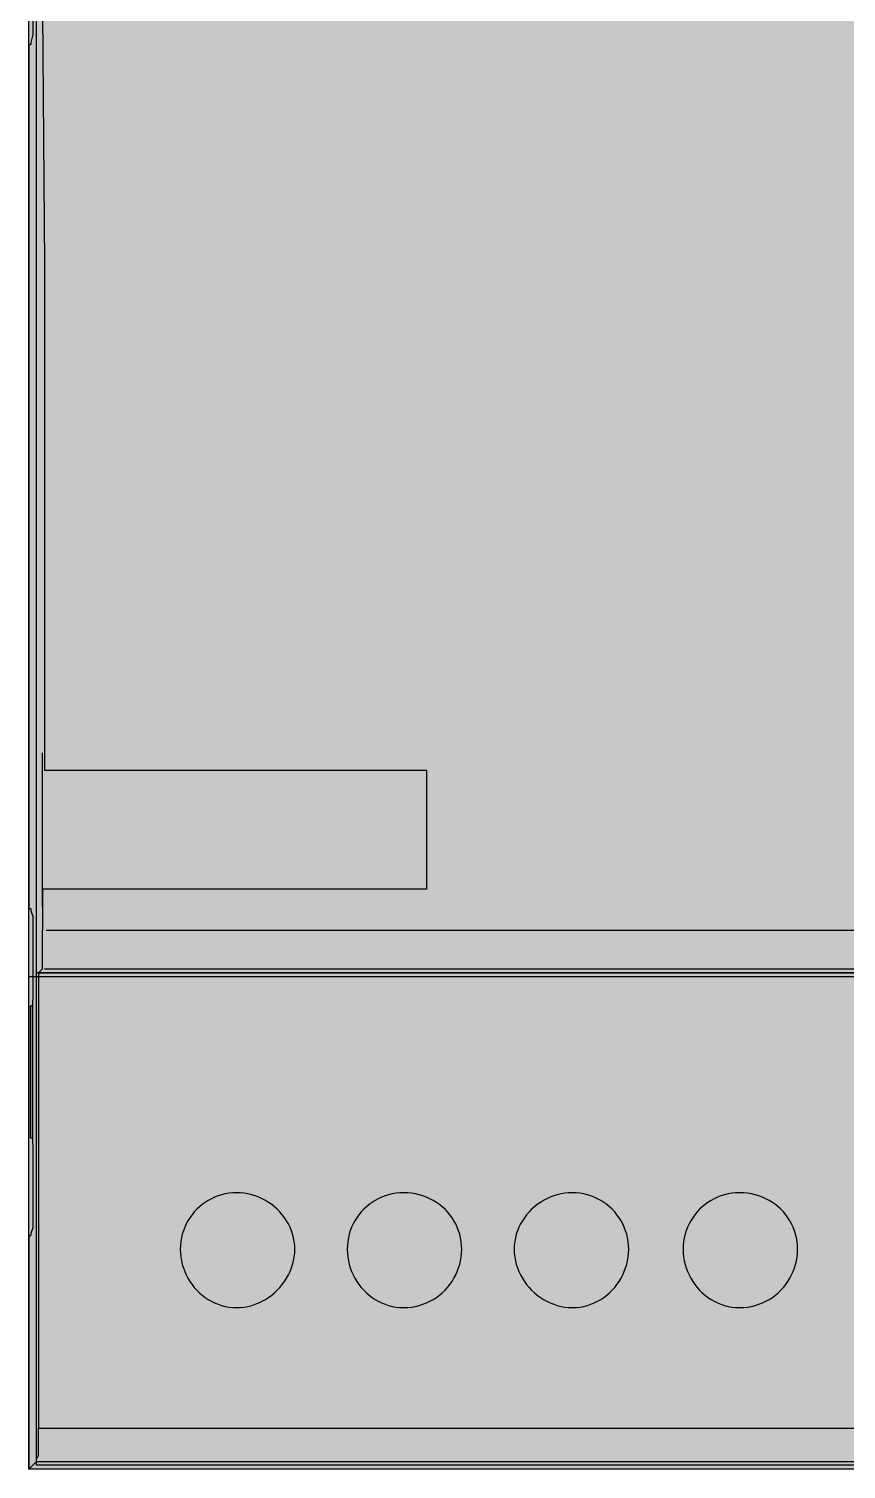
# Model space of a CAD drawing. Header units: millimetres. Extents: x 0 to 966, y -664 to 90.
# Drawn here: x 500 to 537, y -260 to -194.8 of the extents above; entities that cross this region are included whole.
import ezdxf

# ---------------------------------------------------------------- set-up
doc = ezdxf.new("R2010")
doc.units = ezdxf.units.MM
for name, color, linetype in [('HDL_BODY', 7, 'Continuous'), ('HDL_COLOUR', 7, 'Continuous'), ('HDL_DETAIL', 7, 'Continuous'), ('HDL_PRINT', 7, 'Continuous')]:
    doc.layers.add(name, color=color, linetype=linetype)

# ---------------------------------------------------------------- blocks, each defined once
blk = doc.blocks.new('M_R12.10.1_FRONT')
at = {"layer": 'HDL_BODY', "true_color": 0x202126}
blk.add_hatch(color=250, dxfattribs=at).paths.add_polyline_path([(0, 0), (216, 0), (216, 90), (0, 90)])
at = {"layer": 'HDL_BODY', "true_color": 0x2a2a30}
blk.add_hatch(color=250, dxfattribs=at).paths.add_polyline_path([(0.4, 20.52), (215.6, 20.52), (215.6, 68.31), (0.4, 68.31)])
at = {"layer": 'HDL_BODY', "true_color": 0x23242a}
blk.add_hatch(color=250, dxfattribs=at).paths.add_polyline_path([(0.4, 0.5), (215.6, 0.5), (215.6, 19.8), (0.4, 19.8)])
at = {"layer": 'HDL_COLOUR', "true_color": 0x757a83}
blk.add_hatch(color=8, dxfattribs=at).paths.add_polyline_path([(0.702, 26.243), (17.992, 26.243), (17.992, 31.615), (0.702, 31.615)])
at = {"layer": 'HDL_COLOUR', "true_color": 0x18191d}
for points in [[(12.024, 9.952), (12.018, 10.126), (11.999, 10.298), (11.968, 10.466), (11.926, 10.63), (11.873, 10.79), (11.81, 10.945), (11.737, 11.095), (11.653, 11.24), (11.561, 11.379), (11.46, 11.511), (11.351, 11.638), (11.234, 11.757), (11.11, 11.869), (10.979, 11.973), (10.841, 12.069), (10.698, 12.156), (10.549, 12.235), (10.395, 12.304), (10.236, 12.364), (10.074, 12.414), (9.907, 12.453), (9.738, 12.482), (9.566, 12.499), (9.391, 12.505), (9.217, 12.499), (9.046, 12.482), (8.879, 12.453), (8.715, 12.414), (8.556, 12.364), (8.401, 12.304), (8.251, 12.235), (8.107, 12.156), (7.969, 12.069), (7.836, 11.973), (7.711, 11.869), (7.592, 11.757), (7.48, 11.638), (7.377, 11.511), (7.281, 11.379), (7.194, 11.24), (7.115, 11.095), (7.046, 10.945), (6.986, 10.79), (6.937, 10.63), (6.898, 10.466), (6.869, 10.298), (6.852, 10.126), (6.846, 9.952), (6.852, 9.777), (6.869, 9.604), (6.898, 9.434), (6.937, 9.267), (6.986, 9.103), (7.046, 8.944), (7.115, 8.79), (7.194, 8.64), (7.281, 8.497), (7.377, 8.359), (7.48, 8.227), (7.592, 8.102), (7.711, 7.985), (7.836, 7.875), (7.969, 7.774), (8.107, 7.682), (8.251, 7.598), (8.401, 7.524), (8.556, 7.461), (8.715, 7.408), (8.879, 7.365), (9.046, 7.335), (9.217, 7.316), (9.391, 7.31), (9.566, 7.316), (9.738, 7.335), (9.907, 7.365), (10.074, 7.408), (10.236, 7.461), (10.395, 7.524), (10.549, 7.598), (10.698, 7.682), (10.841, 7.774), (10.979, 7.875), (11.11, 7.985), (11.234, 8.102), (11.351, 8.227), (11.46, 8.359), (11.561, 8.497), (11.653, 8.64), (11.737, 8.79), (11.81, 8.944), (11.873, 9.103), (11.926, 9.267), (11.968, 9.434), (11.999, 9.604), (12.018, 9.777), (12.024, 9.952)], [(19.572, 9.952), (19.566, 10.126), (19.549, 10.298), (19.52, 10.466), (19.481, 10.63), (19.431, 10.79), (19.371, 10.945), (19.301, 11.095), (19.221, 11.24), (19.133, 11.379), (19.035, 11.511), (18.929, 11.638), (18.815, 11.757), (18.693, 11.869), (18.564, 11.973), (18.428, 12.069), (18.285, 12.156), (18.135, 12.235), (17.98, 12.304), (17.819, 12.364), (17.652, 12.414), (17.481, 12.453), (17.304, 12.482), (17.124, 12.499), (16.939, 12.505), (16.765, 12.499), (16.594, 12.482), (16.427, 12.453), (16.263, 12.414), (16.104, 12.364), (15.949, 12.304), (15.799, 12.235), (15.655, 12.156), (15.517, 12.069), (15.384, 11.973), (15.259, 11.869), (15.14, 11.757), (15.028, 11.638), (14.925, 11.511), (14.829, 11.379), (14.742, 11.24), (14.663, 11.095), (14.594, 10.945), (14.534, 10.79), (14.485, 10.63), (14.445, 10.466), (14.417, 10.298), (14.4, 10.126), (14.394, 9.952), (14.4, 9.777), (14.417, 9.604), (14.445, 9.434), (14.485, 9.267), (14.534, 9.103), (14.594, 8.944), (14.663, 8.79), (14.742, 8.64), (14.829, 8.497), (14.925, 8.359), (15.028, 8.227), (15.14, 8.102), (15.259, 7.985), (15.384, 7.875), (15.517, 7.774), (15.655, 7.682), (15.799, 7.598), (15.949, 7.524), (16.104, 7.461), (16.263, 7.408), (16.427, 7.365), (16.594, 7.335), (16.765, 7.316), (16.939, 7.31), (17.124, 7.316), (17.304, 7.335), (17.481, 7.365), (17.652, 7.408), (17.819, 7.461), (17.98, 7.524), (18.135, 7.598), (18.285, 7.682), (18.428, 7.774), (18.564, 7.875), (18.693, 7.985), (18.815, 8.102), (18.929, 8.227), (19.035, 8.359), (19.133, 8.497), (19.221, 8.64), (19.301, 8.79), (19.371, 8.944), (19.431, 9.103), (19.481, 9.267), (19.52, 9.434), (19.549, 9.604), (19.566, 9.777), (19.572, 9.952)], [(27.12, 9.952), (27.114, 10.126), (27.097, 10.298), (27.068, 10.466), (27.029, 10.63), (26.98, 10.79), (26.92, 10.945), (26.851, 11.095), (26.772, 11.24), (26.685, 11.379), (26.589, 11.511), (26.486, 11.638), (26.374, 11.757), (26.255, 11.869), (26.13, 11.973), (25.998, 12.069), (25.859, 12.156), (25.715, 12.235), (25.565, 12.304), (25.411, 12.364), (25.251, 12.414), (25.088, 12.453), (24.92, 12.482), (24.749, 12.499), (24.575, 12.505), (24.401, 12.499), (24.228, 12.482), (24.059, 12.453), (23.892, 12.414), (23.73, 12.364), (23.571, 12.304), (23.417, 12.235), (23.268, 12.156), (23.125, 12.069), (22.987, 11.973), (22.856, 11.869), (22.732, 11.757), (22.615, 11.638), (22.506, 11.511), (22.405, 11.379), (22.313, 11.24), (22.229, 11.095), (22.156, 10.945), (22.092, 10.79), (22.039, 10.63), (21.998, 10.466), (21.967, 10.298), (21.948, 10.126), (21.942, 9.952), (21.948, 9.777), (21.967, 9.604), (21.998, 9.434), (22.039, 9.267), (22.092, 9.103), (22.156, 8.944), (22.229, 8.79), (22.313, 8.64), (22.405, 8.497), (22.506, 8.359), (22.615, 8.227), (22.732, 8.102), (22.856, 7.985), (22.987, 7.875), (23.125, 7.774), (23.268, 7.682), (23.417, 7.598), (23.571, 7.524), (23.73, 7.461), (23.892, 7.408), (24.059, 7.365), (24.228, 7.335), (24.401, 7.316), (24.575, 7.31), (24.749, 7.316), (24.92, 7.335), (25.088, 7.365), (25.251, 7.408), (25.411, 7.461), (25.565, 7.524), (25.715, 7.598), (25.859, 7.682), (25.998, 7.774), (26.13, 7.875), (26.255, 7.985), (26.374, 8.102), (26.486, 8.227), (26.589, 8.359), (26.685, 8.497), (26.772, 8.64), (26.851, 8.79), (26.92, 8.944), (26.98, 9.103), (27.029, 9.267), (27.068, 9.434), (27.097, 9.604), (27.114, 9.777), (27.12, 9.952)], [(34.757, 9.952), (34.751, 10.126), (34.733, 10.298), (34.705, 10.466), (34.665, 10.63), (34.615, 10.79), (34.555, 10.945), (34.485, 11.095), (34.406, 11.24), (34.317, 11.379), (34.22, 11.511), (34.114, 11.638), (34, 11.757), (33.878, 11.869), (33.749, 11.973), (33.613, 12.069), (33.47, 12.156), (33.32, 12.235), (33.165, 12.304), (33.003, 12.364), (32.837, 12.414), (32.665, 12.453), (32.489, 12.482), (32.308, 12.499), (32.123, 12.505), (31.949, 12.499), (31.778, 12.482), (31.611, 12.453), (31.447, 12.414), (31.288, 12.364), (31.133, 12.304), (30.984, 12.235), (30.84, 12.156), (30.701, 12.069), (30.569, 11.973), (30.443, 11.869), (30.325, 11.757), (30.213, 11.638), (30.109, 11.511), (30.014, 11.379), (29.926, 11.24), (29.848, 11.095), (29.779, 10.945), (29.719, 10.79), (29.67, 10.63), (29.631, 10.466), (29.602, 10.298), (29.585, 10.126), (29.579, 9.952), (29.585, 9.777), (29.602, 9.604), (29.631, 9.434), (29.67, 9.267), (29.719, 9.103), (29.779, 8.944), (29.848, 8.79), (29.926, 8.64), (30.014, 8.497), (30.109, 8.359), (30.213, 8.227), (30.325, 8.102), (30.443, 7.985), (30.569, 7.875), (30.701, 7.774), (30.84, 7.682), (30.984, 7.598), (31.133, 7.524), (31.288, 7.461), (31.447, 7.408), (31.611, 7.365), (31.778, 7.335), (31.949, 7.316), (32.123, 7.31), (32.308, 7.316), (32.489, 7.335), (32.665, 7.365), (32.837, 7.408), (33.003, 7.461), (33.165, 7.524), (33.32, 7.598), (33.47, 7.682), (33.613, 7.774), (33.749, 7.875), (33.878, 7.985), (34, 8.102), (34.114, 8.227), (34.22, 8.359), (34.317, 8.497), (34.406, 8.64), (34.485, 8.79), (34.555, 8.944), (34.615, 9.103), (34.665, 9.267), (34.705, 9.434), (34.733, 9.604), (34.751, 9.777), (34.757, 9.952)]]:
    blk.add_hatch(color=250, dxfattribs=at).paths.add_polyline_path(points)
at = {"layer": 'HDL_PRINT', "true_color": 0x6d0b7a}
for points in [[(7.723, 63.054), (8.689, 63.054), (8.689, 61.821), (10.181, 61.821), (10.181, 63.054), (11.146, 63.054), (11.146, 59.529), (10.181, 59.529), (10.181, 61.027), (8.689, 61.027), (8.689, 59.529), (7.723, 59.529), (7.723, 63.054)], [(15.623, 63.054), (16.588, 63.054), (16.588, 60.323), (18.958, 60.323), (18.958, 59.529), (15.623, 59.529), (15.623, 59.972), (15.623, 60.323), (15.623, 63.054)]]:
    blk.add_hatch(color=206, dxfattribs=at).paths.add_polyline_path(points)
h = blk.add_hatch(color=206, dxfattribs=at)
h.paths.add_polyline_path([(12.638, 62.261), (12.638, 60.323), (13.428, 60.323), (13.494, 60.327), (13.559, 60.337), (13.621, 60.351), (13.681, 60.367), (13.736, 60.384), (13.786, 60.398), (13.83, 60.408), (13.867, 60.412), (13.905, 60.449), (13.94, 60.487), (13.973, 60.524), (14.001, 60.562), (14.023, 60.6), (14.038, 60.638), (14.043, 60.677), (14.069, 60.735), (14.089, 60.794), (14.105, 60.855), (14.116, 60.918), (14.123, 60.984), (14.127, 61.054), (14.13, 61.128), (14.131, 61.207), (14.131, 61.292), (14.128, 61.395), (14.121, 61.492), (14.109, 61.583), (14.094, 61.667), (14.076, 61.743), (14.055, 61.811), (14.032, 61.871), (14.007, 61.923), (13.981, 61.964), (13.955, 61.996), (13.926, 62.046), (13.892, 62.091), (13.852, 62.131), (13.808, 62.165), (13.758, 62.194), (13.702, 62.218), (13.642, 62.237), (13.576, 62.25), (13.505, 62.258), (13.428, 62.261), (12.638, 62.261)])
h.paths.add_polyline_path([(11.673, 63.054), (13.692, 63.054), (13.771, 63.052), (13.849, 63.044), (13.926, 63.033), (14.002, 63.017), (14.076, 62.998), (14.147, 62.977), (14.215, 62.954), (14.279, 62.929), (14.339, 62.903), (14.394, 62.876), (14.449, 62.847), (14.5, 62.817), (14.547, 62.786), (14.591, 62.752), (14.635, 62.715), (14.68, 62.675), (14.727, 62.63), (14.777, 62.581), (14.833, 62.525), (14.862, 62.467), (14.89, 62.408), (14.917, 62.349), (14.942, 62.29), (14.964, 62.231), (14.982, 62.172), (14.996, 62.113), (15.005, 62.055), (15.008, 61.996), (15.032, 61.919), (15.051, 61.847), (15.066, 61.777), (15.077, 61.71), (15.085, 61.644), (15.09, 61.578), (15.094, 61.511), (15.095, 61.441), (15.096, 61.369), (15.096, 61.292), (15.096, 61.198), (15.096, 61.108), (15.094, 61.022), (15.092, 60.939), (15.088, 60.859), (15.082, 60.781), (15.073, 60.705), (15.062, 60.63), (15.048, 60.557), (15.03, 60.484), (15.008, 60.412), (14.979, 60.353), (14.949, 60.294), (14.917, 60.238), (14.883, 60.184), (14.847, 60.132), (14.807, 60.085), (14.762, 60.042), (14.712, 60.004), (14.657, 59.972), (14.62, 59.91), (14.578, 59.856), (14.531, 59.81), (14.482, 59.773), (14.433, 59.744), (14.386, 59.724), (14.343, 59.712), (14.306, 59.708), (14.23, 59.681), (14.158, 59.655), (14.09, 59.63), (14.027, 59.606), (13.966, 59.585), (13.908, 59.566), (13.852, 59.551), (13.798, 59.539), (13.744, 59.532), (13.692, 59.529), (11.673, 59.529), (11.673, 63.054)])
at = {"layer": 'HDL_PRINT', "true_color": 0xdee1e9}
for points in [[(26.769, 63.054), (26.769, 63.054), (26.769, 62.701), (26.607, 62.698), (26.448, 62.689), (26.291, 62.674), (26.136, 62.654), (25.984, 62.629), (25.834, 62.599), (25.687, 62.564), (25.542, 62.524), (25.399, 62.479), (25.259, 62.43), (25.121, 62.376), (24.985, 62.319), (24.852, 62.258), (24.721, 62.192), (24.593, 62.124), (24.467, 62.051), (24.343, 61.976), (24.222, 61.898), (24.103, 61.816), (23.987, 61.732), (23.873, 61.645), (23.346, 61.645), (23.463, 61.758), (23.583, 61.867), (23.707, 61.971), (23.835, 62.072), (23.966, 62.168), (24.1, 62.259), (24.238, 62.346), (24.379, 62.429), (24.522, 62.506), (24.669, 62.579), (24.818, 62.647), (24.969, 62.711), (25.123, 62.769), (25.28, 62.822), (25.438, 62.87), (25.599, 62.912), (25.762, 62.949), (25.926, 62.981), (26.092, 63.007), (26.259, 63.028), (26.428, 63.042), (26.598, 63.051), (26.769, 63.054)], [(26.769, 63.054), (26.948, 63.051), (27.124, 63.041), (27.298, 63.025), (27.469, 63.003), (27.639, 62.974), (27.805, 62.94), (27.97, 62.899), (28.132, 62.853), (28.291, 62.801), (28.447, 62.743), (28.601, 62.68), (28.752, 62.611), (28.901, 62.537), (29.046, 62.457), (29.189, 62.373), (29.329, 62.283), (29.466, 62.189), (29.599, 62.089), (29.73, 61.985), (29.858, 61.876), (29.982, 61.763), (30.103, 61.645), (29.579, 61.645), (29.459, 61.736), (29.336, 61.824), (29.211, 61.909), (29.084, 61.991), (28.954, 62.07), (28.822, 62.145), (28.688, 62.216), (28.552, 62.283), (28.413, 62.345), (28.272, 62.404), (28.13, 62.457), (27.985, 62.506), (27.839, 62.55), (27.691, 62.589), (27.541, 62.622), (27.39, 62.65), (27.237, 62.672), (27.082, 62.688), (26.927, 62.697), (26.769, 62.701), (26.769, 63.054)], [(23.258, 61.468), (23.785, 61.468), (23.785, 59.618), (23.258, 59.618), (23.258, 61.468)], [(24.487, 61.467), (25.014, 61.467), (23.522, 59.883), (23.522, 60.234), (23.346, 60.234), (24.487, 61.467)], [(27.033, 61.467), (27.559, 61.467), (27.559, 59.618), (27.472, 59.618), (27.033, 59.618), (26.945, 59.618), (26.067, 60.852), (26.067, 59.618), (25.628, 59.618), (25.628, 61.467), (25.804, 61.467), (26.067, 61.467), (26.242, 61.467), (27.033, 60.234), (27.033, 61.467)], [(29.665, 61.467), (30.192, 61.467), (28.437, 59.618), (27.91, 59.618), (29.665, 61.467)], [(28.7, 61.467), (28.086, 61.467), (29.579, 59.618), (30.192, 59.618), (28.7, 61.467)], [(30.894, 59.529), (31.421, 61.645), (31.685, 61.645), (31.247, 59.529), (30.894, 59.529)], [(32.473, 59.618), (32.825, 61.556), (34.318, 61.556), (34.229, 61.203), (33.175, 61.203), (33.089, 60.763), (34.141, 60.763), (34.055, 60.412), (33, 60.412), (32.914, 59.883), (34.055, 59.883), (33.966, 59.618), (32.473, 59.618)], [(34.229, 59.618), (34.668, 61.556), (35.02, 61.556), (34.582, 59.618), (34.229, 59.618)], [(36.774, 61.556), (36.424, 59.618), (34.931, 59.618), (35.02, 59.883), (36.072, 59.883), (36.161, 60.323), (35.106, 60.323), (35.195, 60.677), (36.25, 60.677), (36.336, 61.203), (35.195, 61.203), (35.284, 61.556), (36.774, 61.556)], [(23.785, 60.677), (23.961, 60.677), (24.224, 60.763), (25.189, 59.618), (24.663, 59.618), (23.873, 60.498), (23.785, 60.677)]]:
    blk.add_hatch(color=254, dxfattribs=at).paths.add_polyline_path(points)
at = {"layer": 'HDL_DETAIL', "color": 251, "true_color": 0x52555c}
for points in [[(0.351, 89.999), (215.91, 89.999), (215.91, 0.177), (0.351, 0.177), (0.351, 89.999)], [(0, 89.823), (216, 89.823), (216, 0), (0, 0), (0, 89.823)], [(0, 67.545), (216, 67.545), (216, 22.28), (0, 22.28), (0, 67.545)], [(0.351, 67.722), (215.91, 67.722), (215.91, 22.456), (0.351, 22.456), (0.351, 67.722)], [(0, 64.463), (0, 64.463)], [(0, 64.463), (0, 64.463)], [(0.088, 64.463), (0.088, 64.463)], [(0.614, 32.409), (0.614, 32.409)], [(0.614, 32.409), (0.614, 32.409)], [(0.614, 32.409), (0.614, 32.409)], [(0.614, 32.409), (0.614, 32.409)], [(0.614, 32.409), (0.614, 32.409)], [(0.614, 32.409), (0.614, 32.409)], [(0.614, 32.409), (0.614, 32.409)], [(0.614, 32.409), (0.614, 32.409)], [(0.614, 32.409), (0.614, 32.409)], [(0.614, 32.409), (0.614, 32.409)], [(0.614, 32.409), (0.614, 32.409)], [(0.614, 32.409), (0.614, 32.409)], [(0.614, 32.409), (0.614, 32.409)], [(0.614, 32.409), (0.614, 32.409)], [(0.614, 32.409), (0.614, 32.409)], [(0.614, 32.409), (0.614, 32.409)], [(0.614, 32.409), (0.614, 32.409)], [(0.614, 32.409), (0.614, 32.409)], [(0.614, 32.409), (0.614, 32.409)], [(0.614, 32.409), (0.614, 32.409)], [(0.614, 32.409), (0.614, 32.409)], [(0.614, 32.409), (0.614, 32.409)], [(0.614, 32.409), (0.614, 32.409)], [(0.702, 31.615), (0.702, 31.615)], [(0.614, 26.243), (0.614, 26.243)], [(0.614, 25.451), (0.614, 25.451)], [(0.614, 25.451), (0.614, 25.451)], [(0.614, 25.451), (0.614, 25.451)], [(0.614, 25.451), (0.614, 25.451)], [(0.614, 25.451), (0.614, 25.451)], [(0.614, 25.451), (0.614, 25.451)], [(0.614, 25.451), (0.614, 25.451)], [(0.614, 25.451), (0.614, 25.451)], [(0.614, 25.451), (0.614, 25.451)], [(0.614, 25.451), (0.614, 25.451)], [(0.614, 25.451), (0.614, 25.451)], [(0.614, 25.451), (0.614, 25.451)], [(0.614, 25.451), (0.614, 25.451)], [(0.614, 25.451), (0.614, 25.451)], [(0.614, 25.451), (0.614, 25.451)], [(0.614, 25.451), (0.614, 25.451)], [(0.614, 25.451), (0.614, 25.451)], [(0.614, 25.451), (0.614, 25.451)], [(0.614, 25.451), (0.614, 25.451)], [(0.614, 25.451), (0.614, 25.451)], [(0.614, 25.451), (0.614, 25.451)], [(0.614, 25.451), (0.614, 25.451)], [(0.614, 25.451), (0.614, 25.451)], [(0, 25.362), (0, 25.362)], [(0, 25.362), (0, 25.362)], [(0.088, 25.362), (0.088, 25.362)], [(0.614, 24.394), (0.614, 24.394)], [(0.175, 23.425), (0.175, 23.425)], [(0.439, 22.456), (0.439, 22.456)], [(0.439, 22.456), (0.439, 22.456)], [(0.439, 22.456), (0.439, 22.456)], [(0.614, 22.632), (0.614, 22.632)], [(0.614, 22.632), (0.614, 22.632)], [(0, 20.959), (0, 20.959)], [(0.088, 20.959), (0.088, 20.959)], [(0.088, 20.959), (0.088, 20.959)], [(0.175, 21.223), (0.175, 21.223)], [(0.175, 21.223), (0.175, 21.223)], [(0.175, 21.223), (0.175, 21.223)], [(0.175, 21.223), (0.175, 21.223)], [(0.175, 21.223), (0.175, 21.223)], [(0.175, 21.223), (0.175, 21.223)], [(0.175, 21.223), (0.175, 21.223)], [(0.175, 21.223), (0.175, 21.223)], [(0.175, 21.223), (0.175, 21.223)], [(0.175, 21.223), (0.175, 21.223)], [(0.175, 21.223), (0.175, 21.223)], [(0.175, 21.223), (0.175, 21.223)], [(0.175, 21.223), (0.175, 21.223)], [(0.175, 21.223), (0.175, 21.223)], [(0.175, 21.223), (0.175, 21.223)], [(0.175, 21.223), (0.175, 21.223)], [(0.175, 21.223), (0.175, 21.223)], [(0.175, 21.223), (0.175, 21.223)], [(0.175, 21.223), (0.175, 21.223)], [(0.175, 21.223), (0.175, 21.223)], [(0.175, 21.223), (0.175, 21.223)], [(0.175, 21.223), (0.175, 21.223)], [(0.175, 21.223), (0.175, 21.223)], [(0.175, 21.223), (0.175, 21.223)], [(0.175, 21.223), (0.175, 21.223)], [(0.175, 20.959), (0.175, 20.959)], [(0, 14.971), (0, 14.971)], [(0.088, 14.971), (0.088, 14.971)], [(0.088, 14.971), (0.088, 14.971)], [(0.175, 14.971), (0.175, 14.971)], [(0.175, 14.707), (0.175, 14.707)], [(0.175, 14.707), (0.175, 14.707)], [(0.175, 14.707), (0.175, 14.707)], [(0.175, 14.707), (0.175, 14.707)], [(0.175, 14.707), (0.175, 14.707)], [(0.175, 14.707), (0.175, 14.707)], [(0.175, 14.707), (0.175, 14.707)], [(0.175, 14.707), (0.175, 14.707)], [(0.175, 14.707), (0.175, 14.707)], [(0.175, 14.707), (0.175, 14.707)], [(0.175, 14.707), (0.175, 14.707)], [(0.175, 14.707), (0.175, 14.707)], [(0.175, 14.707), (0.175, 14.707)], [(0.175, 14.707), (0.175, 14.707)], [(0.175, 14.707), (0.175, 14.707)], [(0.175, 14.707), (0.175, 14.707)], [(0.175, 14.707), (0.175, 14.707)], [(0.175, 14.707), (0.175, 14.707)], [(0.175, 14.707), (0.175, 14.707)], [(0.175, 14.707), (0.175, 14.707)], [(0.175, 14.707), (0.175, 14.707)], [(0.175, 14.707), (0.175, 14.707)], [(0.175, 14.707), (0.175, 14.707)], [(0.175, 14.707), (0.175, 14.707)], [(0.175, 14.707), (0.175, 14.707)], [(0.175, 12.505), (0.175, 12.505)], [(12.024, 9.952), (12.018, 10.126), (11.999, 10.298), (11.968, 10.466), (11.926, 10.63), (11.873, 10.79), (11.81, 10.945), (11.737, 11.095), (11.653, 11.24), (11.561, 11.379), (11.46, 11.511), (11.351, 11.638), (11.234, 11.757), (11.11, 11.869), (10.979, 11.973), (10.841, 12.069), (10.698, 12.156), (10.549, 12.235), (10.395, 12.304), (10.236, 12.364), (10.074, 12.414), (9.907, 12.453), (9.738, 12.482), (9.566, 12.499), (9.391, 12.505), (9.217, 12.499), (9.046, 12.482), (8.879, 12.453), (8.715, 12.414), (8.556, 12.364), (8.401, 12.304), (8.251, 12.235), (8.107, 12.156), (7.969, 12.069), (7.836, 11.973), (7.711, 11.869), (7.592, 11.757), (7.48, 11.638), (7.377, 11.511), (7.281, 11.379), (7.194, 11.24), (7.115, 11.095), (7.046, 10.945), (6.986, 10.79), (6.937, 10.63), (6.898, 10.466), (6.869, 10.298), (6.852, 10.126), (6.846, 9.952), (6.852, 9.777), (6.869, 9.604), (6.898, 9.434), (6.937, 9.267), (6.986, 9.103), (7.046, 8.944), (7.115, 8.79), (7.194, 8.64), (7.281, 8.497), (7.377, 8.359), (7.48, 8.227), (7.592, 8.102), (7.711, 7.985), (7.836, 7.875), (7.969, 7.774), (8.107, 7.682), (8.251, 7.598), (8.401, 7.524), (8.556, 7.461), (8.715, 7.408), (8.879, 7.365), (9.046, 7.335), (9.217, 7.316), (9.391, 7.31), (9.566, 7.316), (9.738, 7.335), (9.907, 7.365), (10.074, 7.408), (10.236, 7.461), (10.395, 7.524), (10.549, 7.598), (10.698, 7.682), (10.841, 7.774), (10.979, 7.875), (11.11, 7.985), (11.234, 8.102), (11.351, 8.227), (11.46, 8.359), (11.561, 8.497), (11.653, 8.64), (11.737, 8.79), (11.81, 8.944), (11.873, 9.103), (11.926, 9.267), (11.968, 9.434), (11.999, 9.604), (12.018, 9.777), (12.024, 9.952)], [(19.572, 9.952), (19.566, 10.126), (19.549, 10.298), (19.52, 10.466), (19.481, 10.63), (19.431, 10.79), (19.371, 10.945), (19.301, 11.095), (19.221, 11.24), (19.133, 11.379), (19.035, 11.511), (18.929, 11.638), (18.815, 11.757), (18.693, 11.869), (18.564, 11.973), (18.428, 12.069), (18.285, 12.156), (18.135, 12.235), (17.98, 12.304), (17.819, 12.364), (17.652, 12.414), (17.481, 12.453), (17.304, 12.482), (17.124, 12.499), (16.939, 12.505), (16.765, 12.499), (16.594, 12.482), (16.427, 12.453), (16.263, 12.414), (16.104, 12.364), (15.949, 12.304), (15.799, 12.235), (15.655, 12.156), (15.517, 12.069), (15.384, 11.973), (15.259, 11.869), (15.14, 11.757), (15.028, 11.638), (14.925, 11.511), (14.829, 11.379), (14.742, 11.24), (14.663, 11.095), (14.594, 10.945), (14.534, 10.79), (14.485, 10.63), (14.445, 10.466), (14.417, 10.298), (14.4, 10.126), (14.394, 9.952), (14.4, 9.777), (14.417, 9.604), (14.445, 9.434), (14.485, 9.267), (14.534, 9.103), (14.594, 8.944), (14.663, 8.79), (14.742, 8.64), (14.829, 8.497), (14.925, 8.359), (15.028, 8.227), (15.14, 8.102), (15.259, 7.985), (15.384, 7.875), (15.517, 7.774), (15.655, 7.682), (15.799, 7.598), (15.949, 7.524), (16.104, 7.461), (16.263, 7.408), (16.427, 7.365), (16.594, 7.335), (16.765, 7.316), (16.939, 7.31), (17.124, 7.316), (17.304, 7.335), (17.481, 7.365), (17.652, 7.408), (17.819, 7.461), (17.98, 7.524), (18.135, 7.598), (18.285, 7.682), (18.428, 7.774), (18.564, 7.875), (18.693, 7.985), (18.815, 8.102), (18.929, 8.227), (19.035, 8.359), (19.133, 8.497), (19.221, 8.64), (19.301, 8.79), (19.371, 8.944), (19.431, 9.103), (19.481, 9.267), (19.52, 9.434), (19.549, 9.604), (19.566, 9.777), (19.572, 9.952)], [(27.12, 9.952), (27.114, 10.126), (27.097, 10.298), (27.068, 10.466), (27.029, 10.63), (26.98, 10.79), (26.92, 10.945), (26.851, 11.095), (26.772, 11.24), (26.685, 11.379), (26.589, 11.511), (26.486, 11.638), (26.374, 11.757), (26.255, 11.869), (26.13, 11.973), (25.998, 12.069), (25.859, 12.156), (25.715, 12.235), (25.565, 12.304), (25.411, 12.364), (25.251, 12.414), (25.088, 12.453), (24.92, 12.482), (24.749, 12.499), (24.575, 12.505), (24.401, 12.499), (24.228, 12.482), (24.059, 12.453), (23.892, 12.414), (23.73, 12.364), (23.571, 12.304), (23.417, 12.235), (23.268, 12.156), (23.125, 12.069), (22.987, 11.973), (22.856, 11.869), (22.732, 11.757), (22.615, 11.638), (22.506, 11.511), (22.405, 11.379), (22.313, 11.24), (22.229, 11.095), (22.156, 10.945), (22.092, 10.79), (22.039, 10.63), (21.998, 10.466), (21.967, 10.298), (21.948, 10.126), (21.942, 9.952), (21.948, 9.777), (21.967, 9.604), (21.998, 9.434), (22.039, 9.267), (22.092, 9.103), (22.156, 8.944), (22.229, 8.79), (22.313, 8.64), (22.405, 8.497), (22.506, 8.359), (22.615, 8.227), (22.732, 8.102), (22.856, 7.985), (22.987, 7.875), (23.125, 7.774), (23.268, 7.682), (23.417, 7.598), (23.571, 7.524), (23.73, 7.461), (23.892, 7.408), (24.059, 7.365), (24.228, 7.335), (24.401, 7.316), (24.575, 7.31), (24.749, 7.316), (24.92, 7.335), (25.088, 7.365), (25.251, 7.408), (25.411, 7.461), (25.565, 7.524), (25.715, 7.598), (25.859, 7.682), (25.998, 7.774), (26.13, 7.875), (26.255, 7.985), (26.374, 8.102), (26.486, 8.227), (26.589, 8.359), (26.685, 8.497), (26.772, 8.64), (26.851, 8.79), (26.92, 8.944), (26.98, 9.103), (27.029, 9.267), (27.068, 9.434), (27.097, 9.604), (27.114, 9.777), (27.12, 9.952)], [(34.757, 9.952), (34.751, 10.126), (34.733, 10.298), (34.705, 10.466), (34.665, 10.63), (34.615, 10.79), (34.555, 10.945), (34.485, 11.095), (34.406, 11.24), (34.317, 11.379), (34.22, 11.511), (34.114, 11.638), (34, 11.757), (33.878, 11.869), (33.749, 11.973), (33.613, 12.069), (33.47, 12.156), (33.32, 12.235), (33.165, 12.304), (33.003, 12.364), (32.837, 12.414), (32.665, 12.453), (32.489, 12.482), (32.308, 12.499), (32.123, 12.505), (31.949, 12.499), (31.778, 12.482), (31.611, 12.453), (31.447, 12.414), (31.288, 12.364), (31.133, 12.304), (30.984, 12.235), (30.84, 12.156), (30.701, 12.069), (30.569, 11.973), (30.443, 11.869), (30.325, 11.757), (30.213, 11.638), (30.109, 11.511), (30.014, 11.379), (29.926, 11.24), (29.848, 11.095), (29.779, 10.945), (29.719, 10.79), (29.67, 10.63), (29.631, 10.466), (29.602, 10.298), (29.585, 10.126), (29.579, 9.952), (29.585, 9.777), (29.602, 9.604), (29.631, 9.434), (29.67, 9.267), (29.719, 9.103), (29.779, 8.944), (29.848, 8.79), (29.926, 8.64), (30.014, 8.497), (30.109, 8.359), (30.213, 8.227), (30.325, 8.102), (30.443, 7.985), (30.569, 7.875), (30.701, 7.774), (30.84, 7.682), (30.984, 7.598), (31.133, 7.524), (31.288, 7.461), (31.447, 7.408), (31.611, 7.365), (31.778, 7.335), (31.949, 7.316), (32.123, 7.31), (32.308, 7.316), (32.489, 7.335), (32.665, 7.365), (32.837, 7.408), (33.003, 7.461), (33.165, 7.524), (33.32, 7.598), (33.47, 7.682), (33.613, 7.774), (33.749, 7.875), (33.878, 7.985), (34, 8.102), (34.114, 8.227), (34.22, 8.359), (34.317, 8.497), (34.406, 8.64), (34.485, 8.79), (34.555, 8.944), (34.615, 9.103), (34.665, 9.267), (34.705, 9.434), (34.733, 9.604), (34.751, 9.777), (34.757, 9.952)], [(0, 10.568), (0, 10.568)], [(0, 10.568), (0, 10.568)], [(0.088, 10.568), (0.088, 10.568)], [(0.439, 1.85), (0.439, 1.85)], [(0.439, 1.85), (0.439, 1.85)], [(0, 0), (0, 0)], [(0, 0), (0, 0)], [(0, 0), (0, 0)], [(0.351, 0.353), (0.351, 0.353)], [(0.351, 0.353), (0.351, 0.353)]]:
    blk.add_lwpolyline(points, close=True, dxfattribs=at)
for points in [[(0.175, 66.401), (0.175, 65.783), (0.175, 65.254), (0.175, 64.903), (0.088, 64.549), (0.088, 64.463)], [(0.614, 65.872), (0.702, 54.512), (0.702, 43.064), (0.702, 31.615)], [(0, 64.463), (0, 25.362)], [(0, 64.463), (0, 25.362)], [(0, 64.463), (0, 25.362)], [(0, 64.463), (0, 25.362)], [(0, 64.463), (0, 25.362)], [(0, 64.463), (0, 25.362)], [(0, 64.463), (0, 25.362)], [(0, 64.463), (0, 25.362)], [(0, 64.463), (0, 25.362)], [(0, 64.463), (0, 25.362)], [(0, 64.463), (0, 25.362)], [(0, 64.463), (0, 25.362)], [(0, 64.463), (0, 25.362)], [(0, 64.463), (0, 25.362)], [(0, 64.463), (0, 25.362)], [(0, 64.463), (0, 25.362)], [(0, 64.463), (0, 25.362)], [(0, 64.463), (0, 25.362)], [(0, 64.463), (0, 25.362)], [(0, 64.463), (0, 25.362)], [(0, 64.463), (0, 25.362)], [(0, 64.463), (0.088, 64.463)], [(0, 64.463), (0.088, 64.463)], [(0, 64.463), (0.088, 64.463)], [(0, 64.463), (0.088, 64.463)], [(0, 64.463), (0.088, 64.463)], [(0, 64.463), (0.088, 64.463)], [(0, 64.463), (0.088, 64.463)], [(0, 64.463), (0.088, 64.463)], [(0, 64.463), (0.088, 64.463)], [(0, 64.463), (0.088, 64.463)], [(0, 64.463), (0.088, 64.463)], [(0, 64.463), (0.088, 64.463)], [(0, 64.463), (0.088, 64.463)], [(0, 64.463), (0.088, 64.463)], [(0, 64.463), (0.088, 64.463)], [(0, 64.463), (0.088, 64.463)], [(0, 64.463), (0.088, 64.463)], [(0, 64.463), (0.088, 64.463)], [(0, 64.463), (0.088, 64.463)], [(0, 64.463), (0.088, 64.463)], [(0, 64.463), (0.088, 64.463)], [(0.614, 31.615), (0.614, 32.409)], [(0.614, 26.243), (0.614, 27.74), (0.614, 30.117), (0.614, 31.615)], [(17.992, 31.615), (0.702, 31.615)], [(17.992, 31.615), (0.702, 31.615)], [(17.992, 31.615), (0.702, 31.615)], [(17.992, 31.615), (0.702, 31.615)], [(17.992, 31.615), (0.702, 31.615)], [(17.992, 31.615), (0.702, 31.615)], [(17.992, 31.615), (0.702, 31.615)], [(17.992, 31.615), (0.702, 31.615)], [(17.992, 31.615), (0.702, 31.615)], [(17.992, 31.615), (0.702, 31.615)], [(17.992, 31.615), (0.702, 31.615)], [(17.992, 31.615), (0.702, 31.615)], [(17.992, 31.615), (0.702, 31.615)], [(17.992, 31.615), (0.702, 31.615)], [(17.992, 31.615), (0.702, 31.615)], [(17.992, 31.615), (0.702, 31.615)], [(17.992, 31.615), (0.702, 31.615)], [(17.992, 31.615), (0.702, 31.615)], [(17.992, 31.615), (0.702, 31.615)], [(17.992, 31.615), (0.702, 31.615)], [(17.992, 31.615), (0.702, 31.615)], [(17.992, 26.243), (17.992, 31.615)], [(0.614, 26.243), (0.614, 25.627), (0.614, 25.01), (0.614, 24.394)], [(0.614, 25.451), (0.614, 26.243)], [(17.992, 26.243), (0.614, 26.243)], [(17.992, 26.243), (0.614, 26.243)], [(17.992, 26.243), (0.614, 26.243)], [(17.992, 26.243), (0.614, 26.243)], [(17.992, 26.243), (0.614, 26.243)], [(17.992, 26.243), (0.614, 26.243)], [(17.992, 26.243), (0.614, 26.243)], [(17.992, 26.243), (0.614, 26.243)], [(17.992, 26.243), (0.614, 26.243)], [(17.992, 26.243), (0.614, 26.243)], [(17.992, 26.243), (0.614, 26.243)], [(17.992, 26.243), (0.614, 26.243)], [(17.992, 26.243), (0.614, 26.243)], [(17.992, 26.243), (0.614, 26.243)], [(17.992, 26.243), (0.614, 26.243)], [(17.992, 26.243), (0.614, 26.243)], [(17.992, 26.243), (0.614, 26.243)], [(17.992, 26.243), (0.614, 26.243)], [(17.992, 26.243), (0.614, 26.243)], [(17.992, 26.243), (0.614, 26.243)], [(17.992, 26.243), (0.614, 26.243)], [(0, 25.362), (0.088, 25.362)], [(0, 25.362), (0.088, 25.362)], [(0, 25.362), (0.088, 25.362)], [(0, 25.362), (0.088, 25.362)], [(0, 25.362), (0.088, 25.362)], [(0, 25.362), (0.088, 25.362)], [(0, 25.362), (0.088, 25.362)], [(0, 25.362), (0.088, 25.362)], [(0, 25.362), (0.088, 25.362)], [(0, 25.362), (0.088, 25.362)], [(0, 25.362), (0.088, 25.362)], [(0, 25.362), (0.088, 25.362)], [(0, 25.362), (0.088, 25.362)], [(0, 25.362), (0.088, 25.362)], [(0, 25.362), (0.088, 25.362)], [(0, 25.362), (0.088, 25.362)], [(0, 25.362), (0.088, 25.362)], [(0, 25.362), (0.088, 25.362)], [(0, 25.362), (0.088, 25.362)], [(0, 25.362), (0.088, 25.362)], [(0, 25.362), (0.088, 25.362)], [(0.088, 25.362), (0.088, 25.274), (0.175, 25.01), (0.175, 24.57), (0.175, 24.041), (0.175, 23.425)], [(0.614, 22.632), (0.614, 22.721), (0.614, 22.985), (0.614, 23.425), (0.614, 23.865), (0.614, 24.394)], [(0.79, 24.394), (214.42, 24.394)], [(0.79, 24.394), (214.42, 24.394)], [(0.79, 24.394), (214.42, 24.394)], [(0.79, 24.394), (214.42, 24.394)], [(0.79, 24.394), (214.42, 24.394)], [(0.79, 24.394), (214.42, 24.394)], [(0.79, 24.394), (214.42, 24.394)], [(0.79, 24.394), (214.42, 24.394)], [(0.79, 24.394), (214.42, 24.394)], [(0.79, 24.394), (214.42, 24.394)], [(0.79, 24.394), (214.42, 24.394)], [(0.79, 24.394), (214.42, 24.394)], [(0.79, 24.394), (214.42, 24.394)], [(0.79, 24.394), (214.42, 24.394)], [(0.79, 24.394), (214.42, 24.394)], [(0.79, 24.394), (214.42, 24.394)], [(0.79, 24.394), (214.42, 24.394)], [(0.79, 24.394), (214.42, 24.394)], [(0.79, 24.394), (214.42, 24.394)], [(0.79, 24.394), (214.42, 24.394)], [(0.79, 24.394), (215.999, 24.394)], [(0.175, 23.425), (0.175, 21.223)], [(0.175, 23.425), (0.175, 21.223)], [(0.175, 23.425), (0.175, 21.223)], [(0.175, 23.425), (0.175, 21.223)], [(0.175, 23.425), (0.175, 21.223)], [(0.175, 23.425), (0.175, 21.223)], [(0.175, 23.425), (0.175, 21.223)], [(0.175, 23.425), (0.175, 21.223)], [(0.175, 23.425), (0.175, 21.223)], [(0.175, 23.425), (0.175, 21.223)], [(0.175, 23.425), (0.175, 21.223)], [(0.175, 23.425), (0.175, 21.223)], [(0.175, 23.425), (0.175, 21.223)], [(0.175, 23.425), (0.175, 21.223)], [(0.175, 23.425), (0.175, 21.223)], [(0.175, 23.425), (0.175, 21.223)], [(0.175, 23.425), (0.175, 21.223)], [(0.175, 23.425), (0.175, 21.223)], [(0.175, 23.425), (0.175, 21.223)], [(0.175, 23.425), (0.175, 21.223)], [(0.175, 23.425), (0.175, 21.223)], [(0.439, 22.456), (0.614, 22.632)], [(0.439, 22.456), (0.614, 22.632)], [(0.439, 22.456), (0.614, 22.632)], [(0.439, 22.456), (0.614, 22.632)], [(0.439, 22.456), (0.614, 22.632)], [(0.439, 22.456), (0.614, 22.632)], [(0.439, 22.456), (0.614, 22.632)], [(0.439, 22.456), (0.614, 22.632)], [(0.439, 22.456), (0.614, 22.632)], [(0.439, 22.456), (0.614, 22.632)], [(0.439, 22.456), (0.614, 22.632)], [(0.439, 22.456), (0.614, 22.632)], [(0.439, 22.456), (0.614, 22.632)], [(0.439, 22.456), (0.614, 22.632)], [(0.439, 22.456), (0.614, 22.632)], [(0.439, 22.456), (0.614, 22.632)], [(0.439, 22.456), (0.614, 22.632)], [(0.439, 22.456), (0.614, 22.632)], [(0.439, 22.456), (0.614, 22.632)], [(0.439, 22.456), (0.614, 22.632)], [(0.439, 22.456), (0.614, 22.632)], [(0.439, 22.456), (0.439, 1.85)], [(0.439, 22.456), (0.439, 1.85)], [(0.439, 22.456), (0.439, 1.85)], [(0.439, 22.456), (0.439, 1.85)], [(0.439, 22.456), (0.439, 1.85)], [(0.439, 22.456), (0.439, 1.85)], [(0.439, 22.456), (0.439, 1.85)], [(0.439, 22.456), (0.439, 1.85)], [(0.439, 22.456), (0.439, 1.85)], [(0.439, 22.456), (0.439, 1.85)], [(0.439, 22.456), (0.439, 1.85)], [(0.439, 22.456), (0.439, 1.85)], [(0.439, 22.456), (0.439, 1.85)], [(0.439, 22.456), (0.439, 1.85)], [(0.439, 22.456), (0.439, 1.85)], [(0.439, 22.456), (0.439, 1.85)], [(0.439, 22.456), (0.439, 1.85)], [(0.439, 22.456), (0.439, 1.85)], [(0.439, 22.456), (0.439, 1.85)], [(0.439, 22.456), (0.439, 1.85)], [(0.439, 22.456), (0.439, 1.85)], [(0.439, 22.456), (214.858, 22.456)], [(0.439, 22.456), (214.858, 22.456)], [(0.439, 22.456), (214.858, 22.456)], [(0.439, 22.456), (214.858, 22.456)], [(0.439, 22.456), (214.858, 22.456)], [(0.439, 22.456), (214.858, 22.456)], [(0.439, 22.456), (214.858, 22.456)], [(0.439, 22.456), (214.858, 22.456)], [(0.439, 22.456), (214.858, 22.456)], [(0.439, 22.456), (214.858, 22.456)], [(0.439, 22.456), (214.858, 22.456)], [(0.439, 22.456), (214.858, 22.456)], [(0.439, 22.456), (214.858, 22.456)], [(0.439, 22.456), (214.858, 22.456)], [(0.439, 22.456), (214.858, 22.456)], [(0.439, 22.456), (214.858, 22.456)], [(0.439, 22.456), (214.858, 22.456)], [(0.439, 22.456), (214.858, 22.456)], [(0.439, 22.456), (214.858, 22.456)], [(0.439, 22.456), (214.858, 22.456)], [(0.439, 22.456), (215.91, 22.456)], [(0.702, 22.632), (214.506, 22.632)], [(0.702, 22.632), (214.506, 22.632)], [(0.702, 22.632), (214.506, 22.632)], [(0.702, 22.632), (214.506, 22.632)], [(0.702, 22.632), (214.506, 22.632)], [(0.702, 22.632), (214.506, 22.632)], [(0.702, 22.632), (214.506, 22.632)], [(0.702, 22.632), (214.506, 22.632)], [(0.702, 22.632), (214.506, 22.632)], [(0.702, 22.632), (214.506, 22.632)], [(0.702, 22.632), (214.506, 22.632)], [(0.702, 22.632), (214.506, 22.632)], [(0.702, 22.632), (214.506, 22.632)], [(0.702, 22.632), (214.506, 22.632)], [(0.702, 22.632), (214.506, 22.632)], [(0.702, 22.632), (214.506, 22.632)], [(0.702, 22.632), (214.506, 22.632)], [(0.702, 22.632), (214.506, 22.632)], [(0.702, 22.632), (214.506, 22.632)], [(0.702, 22.632), (214.506, 22.632)], [(0.702, 22.632), (215.999, 22.632)], [(0, 20.959), (0, 14.971)], [(0, 20.959), (0, 14.971)], [(0, 20.959), (0, 14.971)], [(0, 20.959), (0, 14.971)], [(0, 20.959), (0, 14.971)], [(0, 20.959), (0, 14.971)], [(0, 20.959), (0, 14.971)], [(0, 20.959), (0, 14.971)], [(0, 20.959), (0, 14.971)], [(0, 20.959), (0, 14.971)], [(0, 20.959), (0, 14.971)], [(0, 20.959), (0, 14.971)], [(0, 20.959), (0, 14.971)], [(0, 20.959), (0, 14.971)], [(0, 20.959), (0, 14.971)], [(0, 20.959), (0, 14.971)], [(0, 20.959), (0, 14.971)], [(0, 20.959), (0, 14.971)], [(0, 20.959), (0, 14.971)], [(0, 20.959), (0, 14.971)], [(0, 20.959), (0, 14.971)], [(0.088, 14.971), (0.088, 20.959)], [(0.088, 14.971), (0.088, 20.959)], [(0.088, 14.971), (0.088, 20.959)], [(0.088, 14.971), (0.088, 20.959)], [(0.088, 14.971), (0.088, 20.959)], [(0.088, 14.971), (0.088, 20.959)], [(0.088, 14.971), (0.088, 20.959)], [(0.088, 14.971), (0.088, 20.959)], [(0.088, 14.971), (0.088, 20.959)], [(0.088, 14.971), (0.088, 20.959)], [(0.088, 14.971), (0.088, 20.959)], [(0.088, 14.971), (0.088, 20.959)], [(0.088, 14.971), (0.088, 20.959)], [(0.088, 14.971), (0.088, 20.959)], [(0.088, 14.971), (0.088, 20.959)], [(0.088, 14.971), (0.088, 20.959)], [(0.088, 14.971), (0.088, 20.959)], [(0.088, 14.971), (0.088, 20.959)], [(0.088, 14.971), (0.088, 20.959)], [(0.088, 14.971), (0.088, 20.959)], [(0.088, 14.971), (0.088, 20.959)], [(0.175, 20.959), (0.088, 20.959)], [(0.175, 20.959), (0.088, 20.959)], [(0.175, 20.959), (0.088, 20.959)], [(0.175, 20.959), (0.088, 20.959)], [(0.175, 20.959), (0.088, 20.959)], [(0.175, 20.959), (0.088, 20.959)], [(0.175, 20.959), (0.088, 20.959)], [(0.175, 20.959), (0.088, 20.959)], [(0.175, 20.959), (0.088, 20.959)], [(0.175, 20.959), (0.088, 20.959)], [(0.175, 20.959), (0.088, 20.959)], [(0.175, 20.959), (0.088, 20.959)], [(0.175, 20.959), (0.088, 20.959)], [(0.175, 20.959), (0.088, 20.959)], [(0.175, 20.959), (0.088, 20.959)], [(0.175, 20.959), (0.088, 20.959)], [(0.175, 20.959), (0.088, 20.959)], [(0.175, 20.959), (0.088, 20.959)], [(0.175, 20.959), (0.088, 20.959)], [(0.175, 20.959), (0.088, 20.959)], [(0.175, 20.959), (0.088, 20.959)], [(0.175, 14.707), (0.175, 21.223)], [(0.175, 14.707), (0.175, 21.223)], [(0.175, 14.707), (0.175, 21.223)], [(0.175, 14.707), (0.175, 21.223)], [(0.175, 14.707), (0.175, 21.223)], [(0.175, 14.707), (0.175, 21.223)], [(0.175, 14.707), (0.175, 21.223)], [(0.175, 14.707), (0.175, 21.223)], [(0.175, 14.707), (0.175, 21.223)], [(0.175, 14.707), (0.175, 21.223)], [(0.175, 14.707), (0.175, 21.223)], [(0.175, 14.707), (0.175, 21.223)], [(0.175, 14.707), (0.175, 21.223)], [(0.175, 14.707), (0.175, 21.223)], [(0.175, 14.707), (0.175, 21.223)], [(0.175, 14.707), (0.175, 21.223)], [(0.175, 14.707), (0.175, 21.223)], [(0.175, 14.707), (0.175, 21.223)], [(0.175, 14.707), (0.175, 21.223)], [(0.175, 14.707), (0.175, 21.223)], [(0.175, 14.707), (0.175, 21.223)], [(0.175, 14.971), (0.088, 14.971)], [(0.175, 14.971), (0.088, 14.971)], [(0.175, 14.971), (0.088, 14.971)], [(0.175, 14.971), (0.088, 14.971)], [(0.175, 14.971), (0.088, 14.971)], [(0.175, 14.971), (0.088, 14.971)], [(0.175, 14.971), (0.088, 14.971)], [(0.175, 14.971), (0.088, 14.971)], [(0.175, 14.971), (0.088, 14.971)], [(0.175, 14.971), (0.088, 14.971)], [(0.175, 14.971), (0.088, 14.971)], [(0.175, 14.971), (0.088, 14.971)], [(0.175, 14.971), (0.088, 14.971)], [(0.175, 14.971), (0.088, 14.971)], [(0.175, 14.971), (0.088, 14.971)], [(0.175, 14.971), (0.088, 14.971)], [(0.175, 14.971), (0.088, 14.971)], [(0.175, 14.971), (0.088, 14.971)], [(0.175, 14.971), (0.088, 14.971)], [(0.175, 14.971), (0.088, 14.971)], [(0.175, 14.971), (0.088, 14.971)], [(0.175, 14.707), (0.175, 12.505)], [(0.175, 14.707), (0.175, 12.505)], [(0.175, 14.707), (0.175, 12.505)], [(0.175, 14.707), (0.175, 12.505)], [(0.175, 14.707), (0.175, 12.505)], [(0.175, 14.707), (0.175, 12.505)], [(0.175, 14.707), (0.175, 12.505)], [(0.175, 14.707), (0.175, 12.505)], [(0.175, 14.707), (0.175, 12.505)], [(0.175, 14.707), (0.175, 12.505)], [(0.175, 14.707), (0.175, 12.505)], [(0.175, 14.707), (0.175, 12.505)], [(0.175, 14.707), (0.175, 12.505)], [(0.175, 14.707), (0.175, 12.505)], [(0.175, 14.707), (0.175, 12.505)], [(0.175, 14.707), (0.175, 12.505)], [(0.175, 14.707), (0.175, 12.505)], [(0.175, 14.707), (0.175, 12.505)], [(0.175, 14.707), (0.175, 12.505)], [(0.175, 14.707), (0.175, 12.505)], [(0.175, 14.707), (0.175, 12.505)], [(0.175, 12.505), (0.175, 11.889), (0.175, 11.36), (0.175, 10.92), (0.088, 10.656), (0.088, 10.568)], [(0, 10.568), (0, 0)], [(0, 10.568), (0, 0)], [(0, 10.568), (0, 0)], [(0, 10.568), (0, 0)], [(0, 10.568), (0, 0)], [(0, 10.568), (0, 0)], [(0, 10.568), (0, 0)], [(0, 10.568), (0, 0)], [(0, 10.568), (0, 0)], [(0, 10.568), (0, 0)], [(0, 10.568), (0, 0)], [(0, 10.568), (0, 0)], [(0, 10.568), (0, 0)], [(0, 10.568), (0, 0)], [(0, 10.568), (0, 0)], [(0, 10.568), (0, 0)], [(0, 10.568), (0, 0)], [(0, 10.568), (0, 0)], [(0, 10.568), (0, 0)], [(0, 10.568), (0, 0)], [(0, 10.568), (0, 0)], [(0, 10.568), (0.088, 10.568)], [(0, 10.568), (0.088, 10.568)], [(0, 10.568), (0.088, 10.568)], [(0, 10.568), (0.088, 10.568)], [(0, 10.568), (0.088, 10.568)], [(0, 10.568), (0.088, 10.568)], [(0, 10.568), (0.088, 10.568)], [(0, 10.568), (0.088, 10.568)], [(0, 10.568), (0.088, 10.568)], [(0, 10.568), (0.088, 10.568)], [(0, 10.568), (0.088, 10.568)], [(0, 10.568), (0.088, 10.568)], [(0, 10.568), (0.088, 10.568)], [(0, 10.568), (0.088, 10.568)], [(0, 10.568), (0.088, 10.568)], [(0, 10.568), (0.088, 10.568)], [(0, 10.568), (0.088, 10.568)], [(0, 10.568), (0.088, 10.568)], [(0, 10.568), (0.088, 10.568)], [(0, 10.568), (0.088, 10.568)], [(0, 10.568), (0.088, 10.568)], [(0.351, 0.353), (0.351, 0.441), (0.439, 0.617), (0.439, 0.969), (0.439, 1.409), (0.439, 1.85)], [(0.439, 1.85), (127.088, 1.85)], [(0.439, 1.85), (127.088, 1.85)], [(0.439, 1.85), (127.088, 1.85)], [(0.439, 1.85), (127.088, 1.85)], [(0.439, 1.85), (127.088, 1.85)], [(0.439, 1.85), (127.088, 1.85)], [(0.439, 1.85), (127.088, 1.85)], [(0.439, 1.85), (127.088, 1.85)], [(0.439, 1.85), (127.088, 1.85)], [(0.439, 1.85), (127.088, 1.85)], [(0.439, 1.85), (127.088, 1.85)], [(0.439, 1.85), (127.088, 1.85)], [(0.439, 1.85), (127.088, 1.85)], [(0.439, 1.85), (127.088, 1.85)], [(0.439, 1.85), (127.088, 1.85)], [(0.439, 1.85), (127.088, 1.85)], [(0.439, 1.85), (127.088, 1.85)], [(0.439, 1.85), (127.088, 1.85)], [(0.439, 1.85), (127.088, 1.85)], [(0.439, 1.85), (127.088, 1.85)], [(0.439, 1.85), (205.115, 1.85)], [(0, 0), (0.351, 0.353)], [(0, 0), (0.351, 0.353)], [(0, 0), (0.351, 0.353)], [(0, 0), (0.351, 0.353)], [(0, 0), (0.351, 0.353)], [(0, 0), (0.351, 0.353)], [(0, 0), (0.351, 0.353)], [(0, 0), (0.351, 0.353)], [(0, 0), (0.351, 0.353)], [(0, 0), (0.351, 0.353)], [(0, 0), (0.351, 0.353)], [(0, 0), (0.351, 0.353)], [(0, 0), (0.351, 0.353)], [(0, 0), (0.351, 0.353)], [(0, 0), (0.351, 0.353)], [(0, 0), (0.351, 0.353)], [(0, 0), (0.351, 0.353)], [(0, 0), (0.351, 0.353)], [(0, 0), (0.351, 0.353)], [(0, 0), (0.351, 0.353)], [(0, 0), (0.351, 0.353)], [(65.3, 0), (0, 0)], [(65.3, 0), (0, 0)], [(65.3, 0), (0, 0)], [(65.3, 0), (0, 0)], [(65.3, 0), (0, 0)], [(65.3, 0), (0, 0)], [(65.3, 0), (0, 0)], [(65.3, 0), (0, 0)], [(65.3, 0), (0, 0)], [(65.3, 0), (0, 0)], [(65.3, 0), (0, 0)], [(65.3, 0), (0, 0)], [(65.3, 0), (0, 0)], [(65.3, 0), (0, 0)], [(65.3, 0), (0, 0)], [(65.3, 0), (0, 0)], [(65.3, 0), (0, 0)], [(65.3, 0), (0, 0)], [(65.3, 0), (0, 0)], [(65.3, 0), (0, 0)], [(65.3, 0), (0, 0)], [(0.351, 0.353), (142.975, 0.353)], [(0.351, 0.353), (142.975, 0.353)], [(0.351, 0.353), (142.975, 0.353)], [(0.351, 0.353), (142.975, 0.353)], [(0.351, 0.353), (142.975, 0.353)], [(0.351, 0.353), (142.975, 0.353)], [(0.351, 0.353), (142.975, 0.353)], [(0.351, 0.353), (142.975, 0.353)], [(0.351, 0.353), (142.975, 0.353)], [(0.351, 0.353), (142.975, 0.353)], [(0.351, 0.353), (142.975, 0.353)], [(0.351, 0.353), (142.975, 0.353)], [(0.351, 0.353), (142.975, 0.353)], [(0.351, 0.353), (142.975, 0.353)], [(0.351, 0.353), (142.975, 0.353)], [(0.351, 0.353), (142.975, 0.353)], [(0.351, 0.353), (142.975, 0.353)], [(0.351, 0.353), (142.975, 0.353)], [(0.351, 0.353), (142.975, 0.353)], [(0.351, 0.353), (142.975, 0.353)], [(0.351, 0.353), (215.91, 0.353)]]:
    blk.add_lwpolyline(points, dxfattribs=at)

msp = doc.modelspace()

# ---------------------------------------------------------------- block references
msp.add_blockref('M_R12.10.1_FRONT', (500, -260))

doc.saveas('drawing.dxf')
